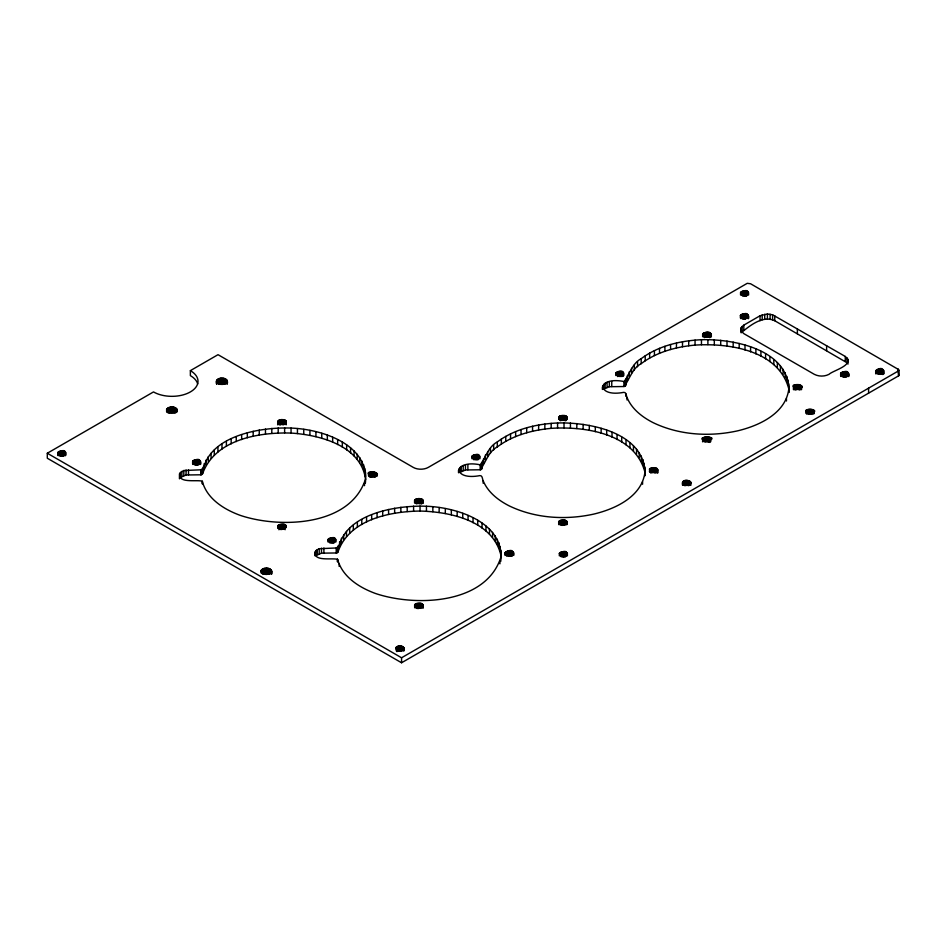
<?xml version="1.0" encoding="UTF-8"?>
<svg xmlns="http://www.w3.org/2000/svg" width="946" height="946" viewBox="0 0 946 946"><rect width="100%" height="100%" fill="white"/><g stroke="black" fill="none" stroke-linecap="round" stroke-linejoin="round"><path stroke-width="1.42" d="M277.722 421.573L279.247 423.938L283.859 424.671L283.859 419.693L278.656 420.379L277.722 421.573L277.675 424.719M414.561 500.576L416.086 502.941L420.698 503.674L420.698 498.696L415.495 499.382L414.561 500.576L414.561 503.071M420.698 498.696C424.943 499.275 422.791 504.147 419.291 503.509M702.642 334.245L704.167 336.622L707.679 337.166L707.679 332.176L703.576 333.063L702.642 334.245L702.642 336.741M707.679 332.176C712.421 331.845 711.9 337.805 707.372 337.19M365.357 483.217C369.697 444.419 322.054 429.212 291.061 428.077C260.375 426.894 206.417 435.751 202.562 473.78L200.8 474.797L186.078 474.987L180.379 477.505L180.379 472.515L183.808 470.54L200.8 469.807L202.562 468.79M500.753 561.392C505.093 522.582 457.45 507.375 426.457 506.252C395.771 505.069 341.813 513.915 337.97 551.956L336.197 552.972L321.474 553.162L315.787 555.68L315.787 550.69L319.216 548.704L336.197 547.982L337.97 546.965M645.066 470.741C643.008 496.248 615.503 508.96 593.591 514.139C565.578 520.276 535.152 518.42 509.125 505.838C498.305 500.304 487.888 492.263 483.146 480.722C482.235 479.054 482.637 475.412 479.87 475.613C452.105 480.887 452.791 459.295 480.178 464.793C485.511 458.183 488.219 446.642 497.3 441.948C514.529 429.035 536.394 423.974 557.572 422.968C590.659 422.093 646.307 432.937 645.066 475.732L644.888 467.017M788.94 387.482C786.883 412.988 759.378 425.7 737.466 430.879C709.465 437.017 679.039 435.16 653 422.59C642.18 417.056 631.762 409.015 627.021 397.474C626.11 395.795 626.524 392.152 623.745 392.354C595.98 397.627 596.666 376.047 624.053 381.534C629.386 374.935 632.094 363.394 641.175 358.688C658.416 345.775 680.269 340.726 701.459 339.72C734.534 338.834 790.182 349.677 788.94 392.472L788.763 383.769M202.562 473.78C215.002 439.358 258.814 432.121 291.061 433.067C320.02 434.947 361.041 445.672 365.629 479.516M337.97 551.956C349.216 519.543 389.646 511.502 420.036 511.053C450.509 511.798 492.724 520.915 500.907 555.207L500.907 550.217M459.756 467.49L459.756 472.48L465.456 469.961L480.178 469.784C485.511 463.173 488.219 451.632 497.3 446.938C512.767 435.278 532.137 430.111 551.175 428.349C585.243 426.173 634.589 433.493 644.888 472.007M603.643 384.242L603.643 389.232L609.33 386.713L624.053 386.524C629.386 379.925 632.094 368.384 641.175 363.678C656.642 352.03 676.023 346.851 695.05 345.101C729.118 342.925 778.463 350.245 788.763 388.759M277.805 525.905L278.964 528.341L284.202 529.334L284.202 524.344L278.916 524.77L277.805 525.905L277.805 528.4M414.644 604.908L415.802 607.344L421.041 608.337L421.041 603.347L415.755 603.773L414.644 604.908L414.644 607.403M558.684 521.743L559.843 524.179L565.081 525.172L565.081 520.182L559.796 520.607L558.684 521.743L558.684 524.238M704.735 437.04L704.735 442.03C728.254 435.243 684.892 435.787 710.032 442.409M180.379 472.515C176.027 484.08 196.993 479.397 202.255 481.218C206.949 498.779 223.954 509.409 240.071 515.298C279.366 528.613 349.914 526.603 365.357 479.468M315.787 550.69C311.423 562.255 332.389 557.561 337.651 559.393C342.357 576.954 359.35 587.572 375.467 593.473C414.774 606.776 485.31 604.778 500.753 557.643M192.629 461.305C198.826 471.995 205.507 453.713 192.629 461.305L192.629 463.8M328.026 539.48C334.222 550.158 340.903 531.889 328.026 539.48L328.026 541.975M472.007 456.279C478.203 466.969 484.884 448.688 472.007 456.279L472.007 458.775M615.881 373.031C622.09 383.709 628.759 365.44 615.881 373.031L615.881 375.527M57.812 452.566C64.127 463.469 70.974 444.797 57.812 452.566L57.812 455.061M166.626 409.322C166.248 414.218 174.927 414.431 177.068 410.931C177.458 406.035 168.766 405.822 166.626 409.322L166.626 411.817M216.468 383.733C214.281 376.212 229.488 376.189 227.288 383.721M227.288 381.226C226.023 385.507 217.734 385.53 216.468 381.238M261.12 570.45C260.729 575.345 269.421 575.558 271.561 572.058C271.951 567.162 263.26 566.95 261.12 570.45L261.12 572.945M404.048 648.353C403.209 651.829 395.511 651.652 395.866 647.738C398.16 644.38 405.834 645.822 404.048 650.848M559.334 553.363C565.649 564.265 572.496 545.594 559.334 553.363L559.334 555.858M682.574 485.251C680.032 475.649 698.952 482.767 686.725 485.144M740.552 292.539C746.867 303.441 753.714 284.758 740.552 292.539L740.552 295.034M740.387 315.479C746.701 326.382 753.548 307.71 740.387 315.479L740.387 317.974M740.765 329.374L741.12 327.824L743.828 325.128L760.04 315.763L767.407 313.989L772.598 314.793L845.263 356.453C855.539 365.026 833 370.383 829.027 374.32C824.51 376.65 818.834 376.662 814.317 374.332L743.804 333.619L741.108 330.934L740.765 329.374L740.765 331.869M809.055 409.192L809.055 414.182C827.23 408.731 794.344 407.288 810.107 413.91M840.639 373.363C846.954 384.265 853.812 365.594 840.639 373.363L840.639 375.858M875.689 371.258C885.787 361.679 885.752 380.824 875.689 371.258L875.689 373.753M898.641 370.028L898.7 370.785L401.565 657.777L47.3 453.24L47.3 458.231L401.565 662.768L898.7 375.775L898.558 369.543L750.592 283.765L747.257 283.315L428.219 467.43A10.524 6.078 0 0 1 413.331 467.43L218.029 354.679L190.371 370.643A26.074 15.053 0 0 1 190.371 391.928A26.074 15.053 0 0 1 153.5 391.928L47.3 453.24M369.91 472.267L369.91 477.257C391.798 473.142 357.162 468.116 372.038 476.772M505.081 552.949C517.32 543.737 513.879 563.769 505.081 552.949L505.081 555.444M649.405 469.145L649.997 471.652L655.117 472.752L655.117 467.762L649.973 468.577L649.405 471.64M794.817 389.941C816.705 385.814 782.082 380.789 796.946 389.456M558.932 416.784L559.346 419.303L564.738 420.521L564.738 415.531L559.535 416.216L558.932 419.279M741.12 332.815C749.871 325.708 762.642 315.03 774.75 320.741L846.918 362.685L846.918 357.694M225.716 379.027L225.716 384.017L221.896 383.106L218.065 384.017L218.065 379.027M175.684 407.915L175.684 412.905L171.853 411.983L168.033 412.905L168.033 407.915M270.178 569.043L270.178 574.033L266.346 573.122L262.515 574.045L262.515 569.054M279.496 424.92L281.624 424.458L281.624 419.468M284.202 524.344C289.618 526.484 282.972 530.41 279.827 529.346L279.827 524.356M565.081 520.182C570.497 522.334 563.851 526.248 560.694 525.196L560.694 520.205M421.041 603.347C426.457 605.487 419.811 609.413 416.666 608.349L416.666 603.359M63.914 451.1L63.914 456.09L59.752 456.09L59.752 451.1M745.483 313.776L745.483 318.767L742.326 319.003L742.326 314.013M198.601 459.886L198.601 464.876L194.533 464.876L194.533 459.886M846.753 371.896L846.753 376.886L842.59 376.886L842.59 371.896M881.932 369.177L881.932 374.167L877.77 374.167L877.77 369.177M686.749 480.343L686.749 485.333L684.668 485.653L684.668 480.663M401.967 646.272L401.967 651.262L397.805 651.274L397.805 646.284M282.452 424.506C285.952 425.144 288.104 420.272 283.859 419.693M563.331 420.343C566.82 420.982 568.984 416.122 564.738 415.531M564.443 551.66L564.443 556.65L562.279 556.65L562.279 551.66M688.83 480.663L688.83 485.653L683.792 484.447L682.574 482.756M800.15 389.918L798.057 389.433L798.057 384.443M375.231 472.255L375.231 477.245L373.138 476.749L373.138 471.758M655.117 467.762C659.338 468.164 657.671 473.154 654.053 472.61L654.017 467.596M898.239 369.094L898.7 375.775M898.546 375.68L898.558 369.543M883.871 370.631L884.013 373.741M883.458 370.052L883.458 373.788M882.795 369.555L882.795 374.545M880.927 368.928L880.927 373.918M879.851 368.857L879.851 373.847M878.775 368.94L878.775 373.93M876.907 369.555L876.907 373.303M876.244 370.052L876.244 373.8M875.83 370.643L875.83 373.138M868.594 388.132L868.594 393.122M848.822 373.977L848.822 376.473M848.68 373.351L848.68 375.846M848.266 372.771L848.266 376.52M847.959 359.149L847.959 364.139M847.616 372.275L847.616 376.023M845.748 371.66L845.748 376.65M845.263 356.453L845.263 361.443M844.672 371.577L844.672 376.567M843.596 371.66L843.596 376.65M841.727 372.286L841.727 376.023M841.065 372.783L841.065 376.52M826.615 345.692L826.615 350.682M814.139 410.883L814.139 413.378M813.726 410.304L813.726 414.052M813.063 409.807L813.063 413.556M812.212 409.429L812.212 414.419M811.207 409.192L811.207 414.182L810.131 414.1L810.131 409.11M808.05 409.429L808.05 414.419M807.186 409.819L807.186 413.556M806.524 410.316L806.524 414.052M806.098 410.895L806.098 413.39M801.546 385.968L801.546 389.705M800.966 385.4L800.966 389.137M800.15 384.927L800.15 388.676M799.157 384.608L799.157 389.598M797.372 328.806L797.372 333.796M796.91 384.443L796.91 389.433M795.811 384.608L795.811 389.598M794.817 384.951L794.817 388.688M794.013 385.412L794.013 389.161M793.446 385.992L793.446 389.728M788.077 380.067L788.077 385.057M786.895 376.413L786.895 381.404M786.457 398.514L786.457 401.009M785.215 372.83L785.215 377.821M783.063 369.33L783.063 374.32M780.426 365.936L780.426 370.927M777.352 362.673L777.352 367.663M774.75 315.751L774.75 320.741M773.828 359.563L773.828 364.553M772.598 314.793L772.598 319.783M770.091 314.202L770.091 319.192M769.902 356.618L769.902 361.609M767.407 313.989L767.407 318.979M765.586 353.851L765.586 358.841M764.711 314.202L764.711 319.192M762.204 314.805L762.204 319.795M760.915 351.297L760.915 356.287M760.04 315.763L760.04 320.753M755.901 348.968L755.901 353.958M750.592 346.863L750.592 351.853M748.593 292.527L748.593 295.022M748.57 316.094L748.57 318.589M748.428 315.467L748.428 317.962M748.18 291.947L748.18 294.443M748.014 314.888L748.014 318.636M747.517 291.451L747.517 295.199M747.352 314.391L747.352 318.14M746.654 291.072L746.654 296.063M746.489 314.013L746.489 317.761M745.649 290.836L745.649 295.826M745.01 345.018L745.01 350.008M744.573 290.753L744.573 295.743M744.407 313.694L744.407 318.684M743.828 325.128L743.828 330.119M743.497 290.836L743.497 295.826M743.331 313.776L743.331 318.767M742.492 291.072L742.492 296.063M742.172 326.37L742.172 331.36M741.629 291.463L741.629 295.199M741.463 314.403L741.463 318.14M740.966 291.959L740.966 294.454M741.12 327.824L741.12 331.561M740.801 314.9L740.801 318.636M739.193 343.422L739.193 348.412M733.174 342.097L733.174 347.087M727.001 341.045L727.001 346.035M720.698 340.276L720.698 345.266M714.313 339.803L714.313 344.793M711.321 334.423L711.321 336.918M711.061 333.784L711.061 336.279M710.73 437.939L710.73 441.687M710.529 333.205L710.529 336.942M710.032 437.419L710.032 441.167M709.748 332.72L709.748 337.71M709.122 437.028L709.122 442.019M708.779 332.365L708.779 337.355M708.057 436.78L708.057 441.77M707.892 339.614L707.892 344.604M706.922 436.697L706.922 441.687M706.544 332.152L706.544 337.143L705.42 337.284L705.42 332.306M705.799 436.78L705.799 441.77M704.415 332.614L704.415 337.604M703.836 437.442L703.836 441.191M703.576 333.063L703.576 336.8M703.15 437.974L703.15 441.711M702.973 333.619L702.973 336.114M702.724 438.589L702.582 441.735M701.459 339.72L701.459 344.711M695.05 340.111L695.05 345.101M690.757 482.117L690.899 485.239M690.344 481.538L690.344 485.286M689.681 481.041L689.681 484.79M688.723 340.797L688.723 345.787M687.825 480.426L687.825 485.416M685.673 480.426L685.673 485.416M683.804 481.053L683.804 484.79M683.13 481.549L683.13 485.286M682.716 482.129L682.716 484.624M682.504 341.766L682.504 346.756M676.449 343.008L676.449 347.998M670.572 344.521L670.572 349.512M664.92 346.307L664.92 351.297M659.516 348.341L659.516 353.319M657.801 469.76L657.813 472.917M657.505 469.133L657.505 472.87M656.926 468.554L656.926 472.302M656.11 468.093L656.11 473.083M654.419 350.599L654.419 355.59M652.87 467.596L652.87 472.586L651.77 472.764L651.77 467.773M650.777 468.104L650.777 473.095M649.973 468.577L649.973 472.314M649.642 353.095L649.642 358.085M645.219 355.791L645.219 360.781M644.202 463.327L644.202 468.317M643.02 459.673L643.02 464.663M642.582 481.774L642.582 484.269M641.341 456.09L641.341 461.069M641.175 358.688L641.175 363.678M639.177 452.578L639.177 457.568M637.545 361.75L637.545 366.741M636.552 449.184L636.552 454.175M634.328 364.979L634.328 369.969M633.465 445.933L633.465 450.911M631.573 368.337L631.573 373.327M629.953 442.811L629.953 447.801M629.267 371.802L629.267 376.792M627.458 375.373L627.458 380.363M627.021 397.474L627.021 399.969M626.122 379.015L626.122 383.993M626.027 439.866L626.027 444.857M625.826 380.517L625.826 385.507M625.838 393.82L625.838 396.315M625.412 381.084L625.412 386.074M625.034 381.297L625.034 386.287M624.573 381.451L624.573 386.441M624.053 381.534L624.053 386.524M623.757 373.031L623.757 375.527M623.343 372.464L623.343 376.201M622.705 371.979L622.705 375.716M621.853 371.601L621.853 376.591M621.711 437.111L621.711 442.101M620.872 371.364L620.872 376.354M619.819 371.293L619.819 376.272M618.767 371.364L618.767 376.354M617.785 371.601L617.785 376.591M617.029 434.557L617.029 439.547M616.934 371.979L616.934 375.716M616.295 372.464L616.295 374.959M612.027 432.227L612.027 437.218M611.755 381.534L611.755 386.524M609.33 381.723L609.33 386.713M607.072 382.255L607.072 387.245M606.705 430.123L606.705 435.113M605.133 383.118L605.133 388.108M602.708 385.542L602.708 389.291M602.389 386.949L602.389 389.445M601.136 428.266L601.136 433.256M595.318 426.67L595.318 431.66M589.299 425.345L589.299 430.335M583.126 424.305L583.126 429.295M576.824 423.536L576.824 428.526M570.438 423.051L570.438 428.041M567.375 553.351L567.375 555.846M567.139 521.707L567.139 524.202M567.021 416.95L567.021 419.445M566.961 552.771L566.961 555.267M566.689 521.104L566.689 524.841M566.488 416.358L566.488 420.107M566.299 552.275L566.299 556.023M565.992 520.584L565.992 524.321M565.708 415.873L565.708 420.864M565.436 551.896L565.436 556.887M564.017 422.862L564.017 427.852M564.017 519.933L564.017 524.924M563.639 415.341L563.639 420.331M563.367 551.577L563.367 556.567M562.882 519.851L562.882 524.841M562.503 415.318L562.503 420.308L561.38 420.45L561.38 415.46M561.758 519.945L561.758 524.935M561.274 551.896L561.274 556.887M560.375 415.767L560.375 420.757M560.422 552.287L560.422 556.023M559.796 520.607L559.796 524.344M559.748 552.783L559.748 555.278M559.535 416.216L559.535 419.965M559.11 521.14L559.11 524.876M557.572 422.968L557.572 427.959M551.175 423.37L551.175 428.349M544.849 424.045L544.849 429.035M538.629 425.014L538.629 430.004M532.563 426.268L532.563 431.258M526.686 427.781L526.686 432.771M521.033 429.555L521.033 434.545M515.641 431.589L515.641 436.579M513.761 552.925L513.761 555.42M513.465 552.287L513.465 554.782M512.886 551.719L512.886 555.456M512.07 551.258L512.07 556.248M511.077 550.927L511.077 555.917M510.544 433.859L510.544 438.849M509.977 550.761L509.977 555.751L508.83 555.751L508.83 550.761M507.73 550.939L507.73 555.929M506.737 551.27L506.737 556.26M505.933 551.731L505.933 555.479M505.767 436.354L505.767 441.344M505.365 552.31L505.365 554.805M501.345 439.05L501.345 444.041M501.084 553.93L501.084 556.425M500.221 546.516L500.221 551.506M499.926 561.333L499.926 563.828M499.039 542.862L499.039 547.852M497.3 441.948L497.3 446.938M497.36 539.279L497.36 544.269M495.196 535.779L495.196 540.769M493.658 445.01L493.658 450M492.57 532.385L492.57 537.375M490.454 448.227L490.454 453.217M489.484 529.121L489.484 534.112M487.687 451.585L487.687 456.575M485.972 526.011L485.972 531.002M485.393 455.061L485.393 460.052M483.572 458.633L483.572 463.611M483.146 480.722L483.146 483.217M482.247 462.263L482.247 467.253M482.046 523.067L482.046 528.057M481.94 463.765L481.94 468.755M481.538 464.332L481.538 469.322M481.159 464.557L481.159 469.547M480.698 464.711L480.698 469.701M480.178 464.793L480.178 469.784M479.882 456.279L479.882 458.775M479.468 455.724L479.468 458.219M478.818 455.227L478.818 458.976M477.978 454.86L477.978 459.851M477.73 520.3L477.73 525.29M476.997 454.624L476.997 459.614M475.944 454.541L475.944 459.531M474.892 454.624L474.892 459.614M473.911 454.86L473.911 459.851M473.059 455.227L473.059 458.976M473.047 517.746L473.047 522.736M472.409 455.724L472.409 458.219M468.045 515.416L468.045 520.406M467.88 464.793L467.88 469.784M465.456 464.971L465.456 469.961M463.197 465.515L463.197 470.505M462.736 513.311L462.736 518.302M461.246 466.378L461.246 471.368M458.822 468.802L458.822 472.539M458.503 470.197L458.503 472.693M457.155 511.467L457.155 516.457M451.337 509.87L451.337 514.861M445.318 508.546L445.318 513.536M439.145 507.494L439.145 512.484M432.842 506.725L432.842 511.715M426.457 506.252L426.457 511.242M423.24 500.753L423.24 503.248M423.099 604.872L423.252 608.018M422.98 500.103L422.98 502.598M422.649 604.258L422.649 608.006M422.448 499.523L422.448 503.26M421.951 603.737L421.951 607.486M421.668 499.039L421.668 504.029M420.036 506.063L420.036 511.053M419.977 603.099L419.977 608.089M419.598 498.495L419.598 503.485M418.841 603.016L418.841 608.006M418.463 498.471L418.463 503.461L417.34 503.615L417.34 498.625M417.718 603.11L417.718 608.101M416.335 498.932L416.335 503.922M415.755 603.773L415.755 607.509M415.495 499.382L415.495 503.118M415.069 604.293L415.069 608.042M414.892 499.937L414.892 502.432M413.591 506.169L413.591 511.159M407.194 506.559L407.194 511.55M403.907 647.738L403.907 650.233M403.493 647.159L403.493 650.895M402.83 646.662L402.83 650.399M401.565 657.777L401.565 662.768M400.868 507.245L400.868 512.235M400.974 646.035L400.974 651.025M399.898 645.952L399.898 650.943M398.81 646.035L398.81 651.025M396.953 646.662L396.953 651.652M396.279 647.159L396.279 650.907M394.648 508.215L394.648 513.205M388.581 509.456L388.581 514.447M382.704 510.97L382.704 515.96M377.052 512.756L377.052 517.746M376.922 473.922L376.922 476.417M376.626 473.284L376.626 475.779M376.047 472.716L376.047 476.453M374.249 471.924L374.249 476.914M371.991 471.758L371.991 476.749M371.66 514.79L371.66 519.78M370.891 471.936L370.891 476.926M369.094 472.728L369.094 476.477M368.526 473.307L368.526 475.803M366.563 517.048L366.563 522.038M365.511 472.042L365.511 477.032M364.825 468.353L364.825 473.343M364.529 483.158L364.529 485.653M363.642 464.699L363.642 469.689M361.963 461.104L361.963 466.094M361.786 519.543L361.786 524.533M359.799 457.604L359.799 462.594M357.363 522.239L357.363 527.229M357.174 454.21L357.174 459.2M354.088 450.946L354.088 455.937M353.319 525.136L353.319 530.127M350.576 447.836L350.576 452.827M349.677 528.199L349.677 533.189M346.65 444.892L346.65 449.882M346.473 531.427L346.473 536.417M343.705 534.786L343.705 539.776M342.334 442.137L342.334 447.127M341.411 538.25L341.411 543.24M339.59 541.822L339.59 546.812M339.165 563.922L339.165 566.418M338.266 545.464L338.266 550.454M337.651 439.583L337.651 444.573M337.556 547.533L337.556 552.523M337.651 559.393L337.651 561.889M337.178 547.746L337.178 552.736M337.332 559.145L337.332 561.64M336.717 547.9L336.717 552.89M336.197 547.982L336.197 552.972M335.901 539.48L335.901 541.975M335.487 538.913L335.487 541.408M334.849 538.428L334.849 542.164M333.997 538.049L333.997 543.039M333.016 537.813L333.016 542.803M332.649 437.241L332.649 442.231M331.963 537.742L331.963 542.732M330.911 537.813L330.911 542.803M329.929 538.049L329.929 543.039M329.078 538.428L329.078 542.164M328.439 538.913L328.439 541.408M327.328 435.148L327.328 440.138M323.899 547.982L323.899 552.972M321.746 433.292L321.746 438.282M321.474 548.172L321.474 553.162M319.216 548.704L319.216 553.694M317.265 549.567L317.265 554.557M315.94 431.695L315.94 436.685M314.841 551.991L314.841 555.74M309.921 430.371L309.921 435.361M303.749 429.318L303.749 434.309M297.446 428.562L297.446 433.552M291.061 428.077L291.061 433.067M286.141 421.1L286.141 424.849M285.822 525.255L285.822 527.75M285.609 420.521L285.609 424.257M285.113 524.734L285.113 529.725M284.829 420.036L284.829 423.784M284.628 427.888L284.628 432.878M283.138 524.096L283.138 529.086M282.759 419.492L282.759 424.482M282.003 524.013L282.003 529.003M280.879 524.108L280.879 529.098M280.513 419.622L280.513 424.612M279.496 419.929L279.496 423.666M278.916 524.77L278.916 529.76M278.656 420.379L278.656 424.115M278.23 525.29L278.23 527.785M278.053 420.935L278.053 424.683M278.195 427.994L278.195 432.984M271.798 428.384L271.798 433.374M271.75 571.254L271.75 573.749M271.573 570.438L271.573 574.187M271.029 569.693L271.029 573.43M269.054 568.546L269.054 573.536M267.753 568.239L267.753 573.229M266.346 568.132L266.346 573.122M265.471 429.07L265.471 434.06M264.951 568.239L264.951 573.229M263.638 568.558L263.638 573.548M261.664 569.705L261.664 573.442M259.251 430.04L259.251 435.03M253.185 431.281L253.185 436.272M247.308 432.807L247.308 437.797M241.656 434.581L241.656 439.571M236.264 436.614L236.264 441.605M231.167 438.885L231.167 443.875M227.111 380.422L227.111 384.171M226.567 379.665L226.567 383.414M226.39 441.368L226.39 446.358M224.592 378.53L224.592 383.52M223.291 378.223L223.291 383.213M221.896 378.116L221.896 383.106M221.967 444.076L221.967 449.066M220.489 378.223L220.489 383.213M219.188 378.53L219.188 383.52M217.923 446.961L217.923 451.952M217.202 379.677L217.202 383.426M216.658 380.434L216.658 384.171M214.281 450.036L214.281 455.026M211.076 453.252L211.076 458.242M208.309 456.611L208.309 461.601M206.015 460.087L206.015 465.077M204.194 463.646L204.194 468.637M202.87 467.289L202.87 472.279M202.456 481.502L202.456 483.997M202.16 469.358L202.16 474.348M202.255 481.218L202.255 483.713M201.782 469.583L201.782 474.573M201.321 469.736L201.321 474.726M200.8 469.807L200.8 474.797M200.635 461.92L200.635 464.415M200.505 461.305L200.505 463.8M200.091 460.737L200.091 464.486M199.44 460.253L199.44 464.001M197.619 459.65L197.619 464.64M196.567 459.567L196.567 464.557M195.515 459.65L195.515 464.64M193.682 460.253L193.682 464.001M193.031 460.737L193.031 464.486M190.371 370.643L190.371 375.633A26.074 15.053 0 0 1 197.69 383.922M188.502 469.819L188.502 474.809M186.078 469.996L186.078 474.987M183.808 470.54L183.808 475.531M181.869 471.404L181.869 476.394M179.444 473.828L179.444 478.818M177.079 409.311L177.079 411.806M176.535 408.554L176.535 412.302M174.561 407.419L174.561 412.409M173.26 407.099L173.26 412.089M171.853 407.005L171.853 411.983M170.457 407.111L170.457 412.101M169.145 407.419L169.145 412.409M167.17 408.566L167.17 412.302M65.853 452.555L65.853 455.05M65.44 451.975L65.44 455.724M64.777 451.479L64.777 455.227M62.909 450.864L62.909 455.854M61.833 450.781L61.833 455.771M60.757 450.864L60.757 455.854M58.889 451.49L58.889 455.227M58.226 451.987L58.226 455.724"/></g></svg>
